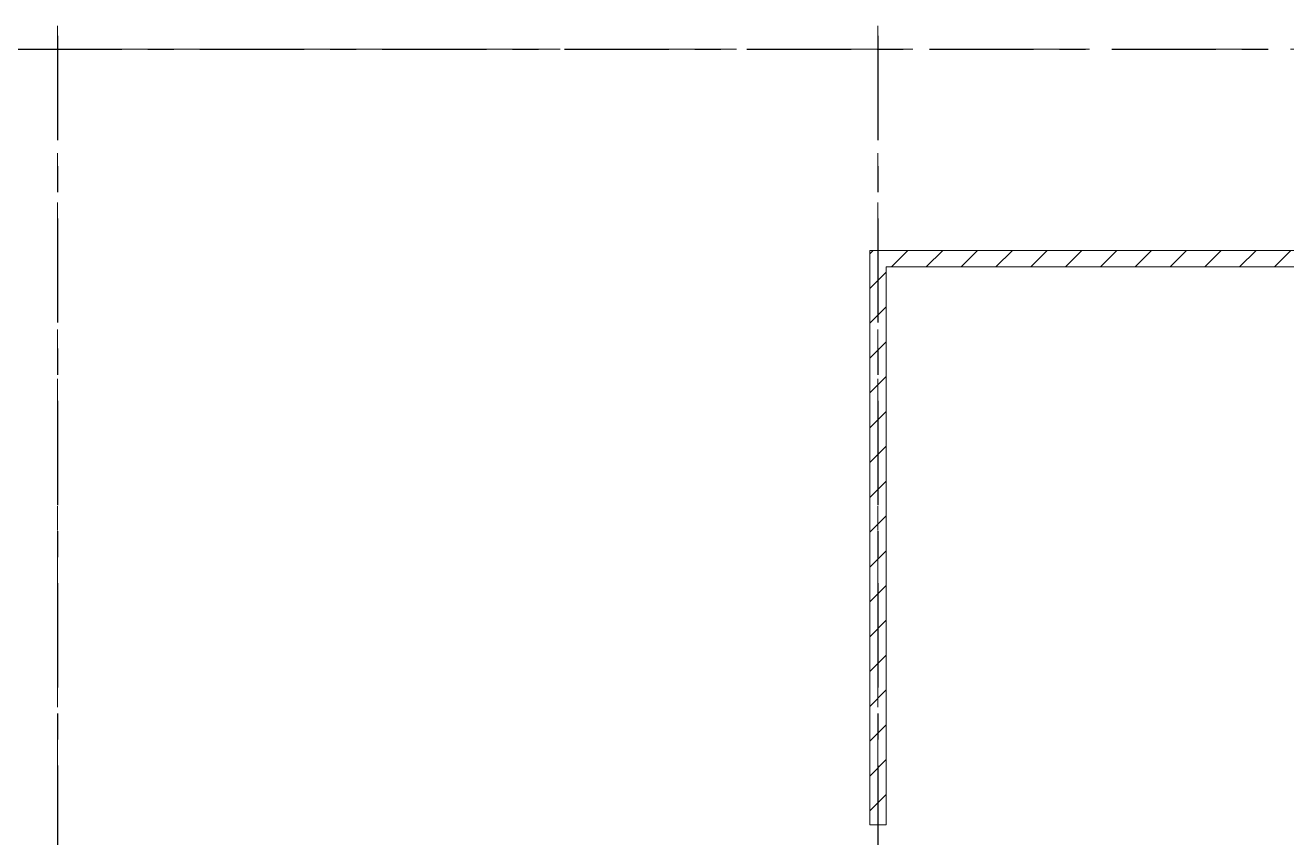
# Model space of a CAD drawing. Header units: millimetres. Extents: x -4000 to 187956, y -58990 to 162485.
# Drawn here: x 32608 to 47982, y 15844 to 25743 of the extents above; entities that cross this region are included whole.
import ezdxf

# ---------------------------------------------------------------- set-up
doc = ezdxf.new("R2010")
doc.units = ezdxf.units.MM
doc.linetypes.add('Grid Line', pattern=[2222.5, 1270, -317.5, 317.5, -317.5])
doc.linetypes.add('Grid Line 12_5mm', pattern=[2150, 1250, -300, 300, -300])
for name, color, linetype, lineweight in [('A-WALL', 113, 'Continuous', 13), ('A-WALL-PATT', 111, 'Continuous', 13), ('S-GRID', 1, 'Continuous', 30)]:
    doc.layers.add(name, color=color, linetype=linetype, lineweight=lineweight)
pattern_1 = [(45, (0, 0), (-212.132, 212.132), [])]

# ---------------------------------------------------------------- blocks, each defined once
blk = doc.blocks.new('CMF2_NHAXUONG_A_rvt-1-FFS - TANG 1')
at = {"layer": 'A-WALL-PATT', "lineweight": 9}
h = blk.add_hatch(dxfattribs=at)
h.set_pattern_fill('FP_12', color=250, style=0, pattern_type=2)
h.set_pattern_definition(pattern_1)
h.paths.add_polyline_path([(43100, 16000), (43100, 23000), (42900, 23000), (42900, 16000)])
h = blk.add_hatch(dxfattribs=at)
h.set_pattern_fill('FP_12', color=250, style=0, pattern_type=2)
h.set_pattern_definition(pattern_1)
h.paths.add_polyline_path([(123100, 22800), (123100, 23000), (43100, 23000), (43100, 22800), (122900, 22800)])
at = {"layer": 'A-WALL', "color": 50, "lineweight": 15}
for p, q in [((43100, 23000), (42900, 23000)), ((42900, 23000), (42900, 16000)), ((123100, 23000), (43100, 23000)), ((43100, 16000), (43100, 22800)), ((43100, 22800), (67900, 22800)), ((42900, 16000), (43100, 16000))]:
    blk.add_line(p, q, dxfattribs=at)
at = {"layer": 'A-WALL', "color": 35, "lineweight": 15}
for p, q in [((42900, 23000), (43100, 23000)), ((42900, 23000), (42900, 16000)), ((71985, 23000), (43100, 23000)), ((43100, 16000), (43100, 22800)), ((43100, 22800), (67900, 22800)), ((43100, 16000), (42900, 16000))]:
    blk.add_line(p, q, dxfattribs=at)
at = {"layer": 'S-GRID', "linetype": 'Grid Line 12_5mm', "lineweight": 9}
for p, q in [((33000, 161185), (33000, -16487)), ((43000, 161185), (43000, -16487)), ((-824, 25450), (183641, 25450))]:
    blk.add_line(p, q, dxfattribs=at)

msp = doc.modelspace()

# ---------------------------------------------------------------- block references
at = {"lineweight": 5}
msp.add_blockref('CMF2_NHAXUONG_A_rvt-1-FFS - TANG 1', (0, 0), dxfattribs=at)

# ---------------------------------------------------------------- next in the draw order: linework, layer by layer
at = {"layer": 'S-GRID', "linetype": 'Grid Line'}
for p, q in [((33000, 161185), (33000, -16487)), ((43000, 161185), (43000, -16487)), ((-824, 25450), (183641, 25450))]:
    msp.add_line(p, q, dxfattribs=at)

doc.saveas('drawing.dxf')
